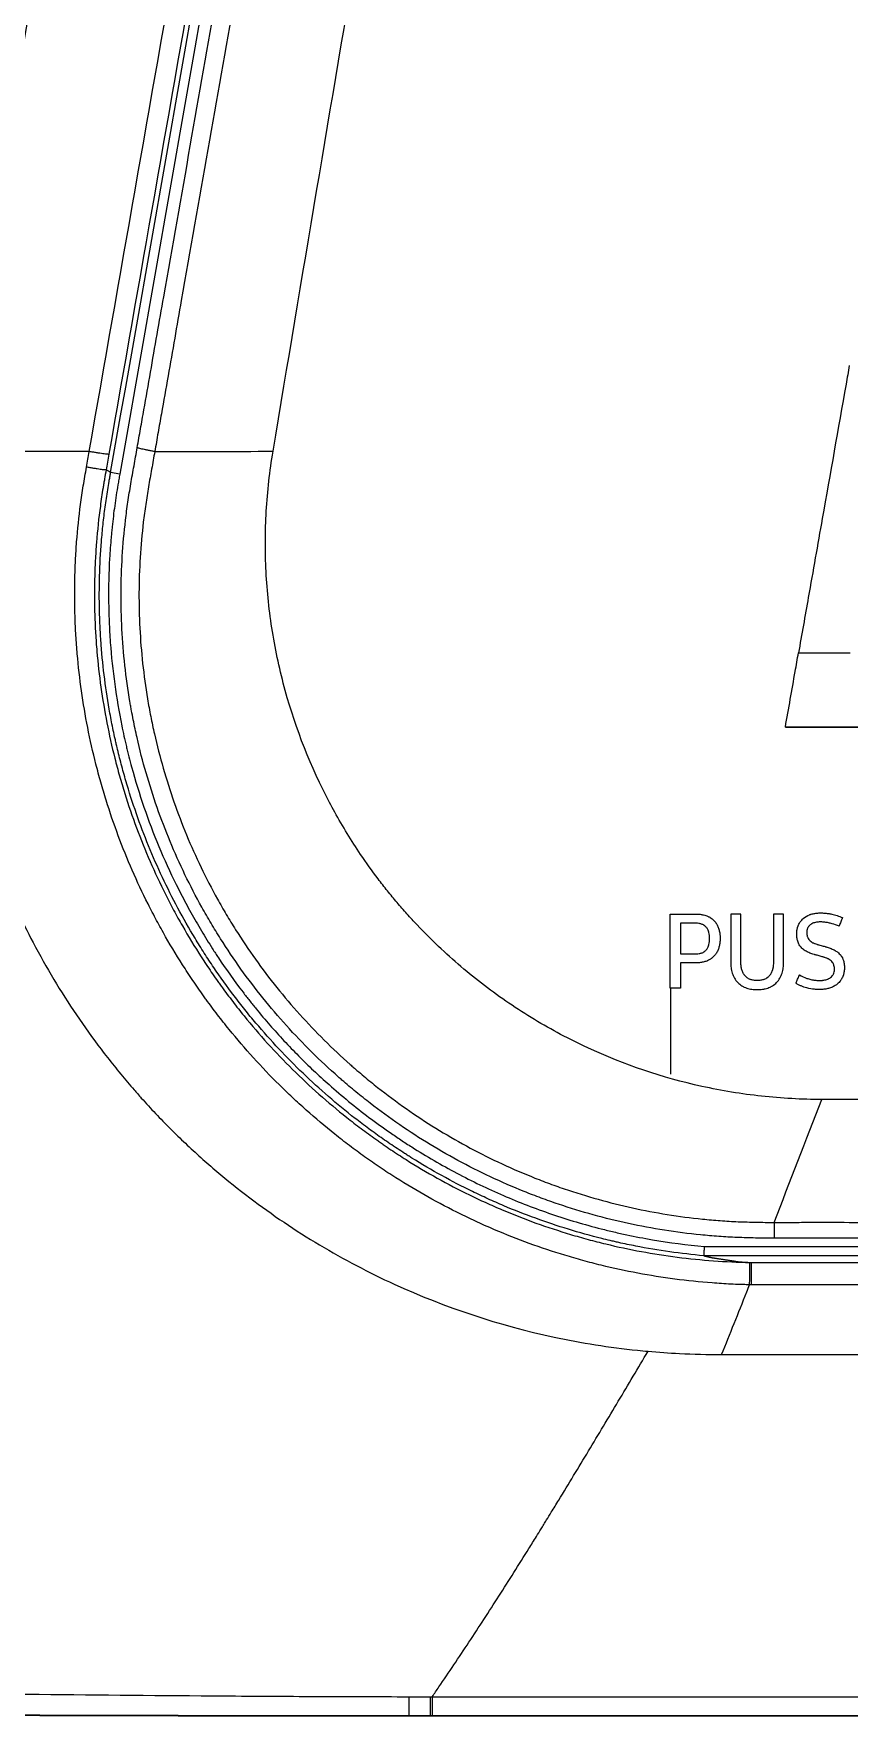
# Model space of a CAD drawing. Header units: millimetres. Extents: x 70151 to 230897, y 35202 to 113211.
# Drawn here: x 177998.7 to 178042.4, y 68759.4 to 68849.8 of the extents above; entities that cross this region are included whole.
import ezdxf

# ---------------------------------------------------------------- set-up
doc = ezdxf.new("R2010")
doc.units = ezdxf.units.MM
doc.header["$LTSCALE"] = 50
doc.layers.add('2-con', color=2, linetype='Continuous')
doc.layers.add('mark-B', color=2, linetype='Continuous', lineweight=20)

# ---------------------------------------------------------------- blocks, each defined once
blk = doc.blocks.new('무풍1WAY 대형')
at = {"layer": 'mark-B'}
for p, q in [((634.977, -0.025), (634.977, -0.005)), ((636.111, -0.025), (636.111, -0.005)), ((0, -24.737), (620.281, -24.737)), ((620.259, -25.235), (0, -25.235)), ((622.058, -34.483), (622.058, -39.1)), ((620.702, -40.462), (621.537, -40.462)), ((621.537, -40.953), (620.674, -40.953)), ((622.081, -43.081), (620.674, -43.081)), ((651.632, -66.704), (652.122, -66.791))]:
    blk.add_line(p, q, dxfattribs=at)
for centre, major_axis, ratio, start_param, end_param in [((634.86, -2.315), (0, 2.29), 0.000189, 5.294007, 6.269249), ((634.977, -2.315), (0, 2.29), 0.000221, 5.293977, 6.269274), ((636.111, -2.315), (0, 2.29), 0.000557, 5.293552, 6.269203), ((617.82, -23.38), (-0.019, -0.996), 0.003769, 4.508694, 6.265733)]:
    blk.add_ellipse(centre, major_axis=major_axis, ratio=ratio, start_param=start_param, end_param=end_param, dxfattribs=at)
for points in [[(551.817, -0.002), (579.537, -0.002), (607.257, -0.004), (634.977, -0.005)], [(634.86, -0.025), (634.899, -0.025), (634.938, -0.025), (634.977, -0.025)], [(619.323, -19.429), (596.821, -19.43), (574.319, -19.429), (551.817, -19.429)], [(551.817, -23.178), (573.792, -23.178), (595.767, -23.178), (617.743, -23.178)], [(617.743, -23.177), (617.768, -23.178), (617.794, -23.178), (617.82, -23.179)], [(617.744, -24.375), (595.768, -24.375), (573.793, -24.375), (551.817, -24.375)], [(617.801, -24.376), (617.782, -24.375), (617.763, -24.375), (617.744, -24.375)], [(616.507, -26.529), (615.655, -28.717), (614.804, -30.923), (613.941, -33.128)], [(621.537, -40.462), (621.537, -40.008), (621.537, -39.554), (621.537, -39.1)], [(621.537, -39.1), (621.718, -39.1), (621.899, -39.1), (622.081, -39.1)], [(622.081, -39.1), (622.081, -40.427), (622.081, -41.754), (622.081, -43.081)], [(615.996, -40.497), (615.996, -40.504), (615.996, -40.511), (615.996, -40.518)], [(615.996, -40.518), (615.996, -41.372), (615.996, -42.227), (615.996, -43.081)], [(616.54, -43.081), (616.54, -42.227), (616.54, -41.372), (616.54, -40.518)], [(618.288, -40.518), (618.288, -41.372), (618.288, -42.227), (618.288, -43.081)], [(618.831, -43.081), (618.831, -42.22), (618.831, -41.359), (618.831, -40.497)], [(621.537, -42.591), (621.537, -42.045), (621.537, -41.499), (621.537, -40.953)], [(615.996, -43.081), (616.177, -43.081), (616.358, -43.081), (616.54, -43.081)], [(618.288, -43.081), (618.469, -43.081), (618.65, -43.081), (618.831, -43.081)], [(620.702, -42.591), (620.98, -42.591), (621.258, -42.591), (621.537, -42.591)], [(615.901, -53.124), (615.725, -54.12), (615.549, -55.115), (615.373, -56.111)], [(615.373, -56.111), (615.314, -56.443), (615.255, -56.775), (615.197, -57.107)], [(615.197, -57.107), (614.272, -57.107), (613.347, -57.107), (612.422, -57.107)], [(614.669, -60.093), (614.845, -59.097), (615.021, -58.102), (615.197, -57.107)], [(617.188, -262.191), (628.676, -197.03), (640.159, -131.868), (651.632, -66.704)], [(652.122, -66.791), (640.649, -131.954), (629.167, -197.117), (617.678, -262.277)], [(652.122, -66.791), (652.203, -66.839), (652.284, -66.888), (652.365, -66.938)], [(652.218, -67.777), (652.267, -67.497), (652.316, -67.217), (652.365, -66.938)], [(653.417, -67.087), (653.368, -67.366), (653.319, -67.646), (653.27, -67.925)], [(649.754, -67.926), (647.638, -67.928), (645.519, -67.932), (643.406, -67.938)], [(612.467, -72.543), (612.525, -72.211), (612.584, -71.879), (612.643, -71.547)]]:
    blk.add_open_spline(points, degree=3, dxfattribs=at)
for points, degree, knots in [([(551.817, -0.021), (565.658, -0.021), (579.498, -0.022), (600.259, -0.023), (610.639, -0.023), (621.019, -0.024), (626.209, -0.024), (627.939, -0.024), (631.4, -0.024), (633.13, -0.024), (634.86, -0.025)], 3, [0, 0, 0, 0, 0.5, 0.5, 0.75, 0.875, 0.875, 0.9375, 0.9375, 1, 1, 1, 1]), ([(634.977, -0.005), (635.072, -0.005), (635.168, -0.005), (635.359, -0.005), (635.454, -0.005), (635.645, -0.005), (635.741, -0.005), (635.928, -0.005), (636.019, -0.005), (636.111, -0.005)], 3, [0, 0, 0, 0, 0.252502, 0.252502, 0.505003, 0.505003, 0.757505, 0.757505, 1, 1, 1, 1]), ([(634.977, -0.025), (635.072, -0.025), (635.168, -0.025), (635.359, -0.025), (635.454, -0.025), (635.737, -0.025), (635.924, -0.025), (636.111, -0.025)], 3, [0, 0, 0, 0, 0.252502, 0.252502, 0.505004, 0.505004, 1, 1, 1, 1]), ([(636.111, -0.005), (642.715, -0.006), (649.319, -0.018), (659.225, -0.046), (662.527, -0.057), (666.242, -0.069), (666.654, -0.071), (667.48, -0.074), (668.718, -0.078), (669.956, -0.083), (671.194, -0.087), (671.607, -0.088), (672.433, -0.091), (673.671, -0.095), (674.909, -0.103), (675.734, -0.111)], 3, [0, 0, 0, 0, 0.5, 0.5, 0.75, 0.75, 0.78125, 0.78125, 0.8125, 0.875, 0.875, 0.90625, 0.90625, 0.9375, 1, 1, 1, 1]), ([(636.111, -0.025), (636.937, -0.025), (637.762, -0.025), (639.413, -0.026), (640.239, -0.027), (642.715, -0.029), (644.366, -0.031), (649.319, -0.039), (652.621, -0.047), (659.225, -0.065), (662.527, -0.076), (666.654, -0.09), (667.479, -0.093), (669.13, -0.099), (669.956, -0.102), (671.194, -0.106), (671.607, -0.107), (672.432, -0.11), (672.845, -0.111), (673.464, -0.114), (673.67, -0.115), (674.083, -0.117), (674.289, -0.118), (674.908, -0.122), (675.321, -0.126), (675.734, -0.13)], 3, [0, 0, 0, 0, 0.0625, 0.0625, 0.125, 0.125, 0.25, 0.25, 0.5, 0.5, 0.75, 0.75, 0.8125, 0.8125, 0.875, 0.875, 0.90625, 0.90625, 0.9375, 0.9375, 0.953125, 0.953125, 0.96875, 0.96875, 1, 1, 1, 1]), ([(634.86, -1.056), (633.13, -1.056), (631.4, -1.056), (627.94, -1.055), (626.21, -1.055), (621.02, -1.055), (610.639, -1.054), (600.259, -1.053), (579.498, -1.051), (565.658, -1.05), (551.817, -1.049)], 3, [0, 0, 0, 0, 0.0625, 0.0625, 0.125, 0.125, 0.25, 0.5, 0.5, 1, 1, 1, 1]), ([(634.86, -1.056), (634.741, -1.229), (634.084, -2.185), (632.889, -3.964), (631.277, -6.45), (630.071, -8.364), (629.318, -9.576), (629.051, -10.008), (628.867, -10.306), (628.683, -10.605), (628.416, -11.04), (627.666, -12.267), (626.466, -14.249), (624.87, -16.917), (623.806, -18.708), (623.274, -19.605)], 3, [0, 0, 0, 0, 0.030772, 0.169233, 0.307695, 0.446156, 0.480771, 0.502405, 0.515386, 0.528367, 0.550001, 0.584617, 0.723078, 0.861539, 1, 1, 1, 1]), ([(634.977, -1.056), (634.938, -1.056), (634.899, -1.056), (634.86, -1.056), (634.86, -1.056), (634.86, -1.056)], 3, [0, 0, 0, 0, 0.999644, 0.999644, 1, 1, 1, 1]), ([(636.112, -1.057), (636.112, -1.057), (636.111, -1.057), (636.015, -1.057), (635.92, -1.057), (635.729, -1.057), (635.633, -1.057), (635.351, -1.057), (635.164, -1.057), (634.977, -1.056)], 3, [0, 0, 0, 0, 0.001105, 0.001105, 0.25375, 0.25375, 0.506379, 0.506379, 1, 1, 1, 1]), ([(675.788, -1.489), (675.581, -1.48), (675.375, -1.472), (674.962, -1.456), (674.755, -1.447), (674.445, -1.435), (674.291, -1.429), (674.136, -1.422), (674.032, -1.418), (673.981, -1.416), (673.826, -1.411), (673.723, -1.409), (673.568, -1.406), (673.49, -1.404), (673.413, -1.403), (673.361, -1.403), (673.335, -1.403), (673.206, -1.401), (673.103, -1.4), (672.896, -1.397), (672.586, -1.393), (672.276, -1.388), (671.656, -1.38), (671.243, -1.375), (670.003, -1.359), (669.176, -1.348), (667.523, -1.327), (666.697, -1.316), (664.217, -1.284), (662.564, -1.263), (659.257, -1.223), (657.604, -1.204), (652.645, -1.151), (649.338, -1.121), (644.378, -1.087), (642.725, -1.078), (640.245, -1.067), (639.419, -1.064), (637.765, -1.06), (636.939, -1.058), (636.112, -1.057)], 3, [0, 0, 0, 0, 0.015625, 0.015625, 0.03125, 0.03125, 0.039063, 0.042969, 0.042969, 0.046875, 0.046875, 0.054688, 0.054688, 0.058594, 0.060547, 0.060547, 0.0625, 0.0625, 0.070313, 0.070313, 0.078125, 0.09375, 0.09375, 0.125, 0.125, 0.1875, 0.1875, 0.25, 0.25, 0.375, 0.375, 0.5, 0.5, 0.75, 0.75, 0.875, 0.875, 0.9375, 0.9375, 1, 1, 1, 1]), ([(619.323, -19.429), (618.87, -20.539), (618.37, -21.79), (617.871, -23.051), (617.82, -23.179)], 3, [0, 0, 0, 0, 0.898533, 1, 1, 1, 1]), ([(623.274, -19.605), (622.713, -19.555), (621.397, -19.464), (620.079, -19.429), (619.323, -19.429)], 3, [0, 0, 0, 0, 0.427232, 1, 1, 1, 1]), ([(650.859, -33.641), (650.733, -33.495), (650.356, -33.068), (649.458, -32.093), (648.123, -30.759), (646.435, -29.249), (644.668, -27.833), (642.826, -26.515), (640.278, -24.895), (635.596, -22.432), (630.551, -20.761), (626.096, -19.933), (624.408, -19.713), (623.465, -19.622), (623.274, -19.605)], 3, [0, 0, 0, 0, 0.018221, 0.053912, 0.125293, 0.196674, 0.268054, 0.339435, 0.410816, 0.553578, 0.839101, 0.910482, 0.981863, 1, 1, 1, 1]), ([(617.744, -24.375), (617.744, -24.374), (617.744, -24.364), (617.744, -24.329), (617.744, -24.304), (617.743, -24.24), (617.743, -24.2), (617.743, -24.109), (617.743, -24.057), (617.743, -23.943), (617.743, -23.881), (617.743, -23.75), (617.743, -23.681), (617.743, -23.54), (617.743, -23.467), (617.743, -23.322), (617.743, -23.249), (617.743, -23.178)], 3, [0, 0, 0, 0, 0.125, 0.125, 0.25, 0.25, 0.375, 0.375, 0.5, 0.5, 0.625, 0.625, 0.75, 0.75, 0.875, 0.875, 1, 1, 1, 1]), ([(617.82, -23.179), (617.825, -23.179), (617.831, -23.179), (617.841, -23.179), (617.857, -23.179), (617.894, -23.18), (617.968, -23.182), (618.115, -23.185), (618.411, -23.194), (619, -23.217), (619.503, -23.248), (620.508, -23.323), (621.175, -23.393), (622.503, -23.568), (623.164, -23.675), (624.481, -23.923), (625.137, -24.065), (626.117, -24.306), (626.443, -24.39), (626.931, -24.524), (627.094, -24.57), (627.417, -24.664), (627.579, -24.712), (628.383, -24.957), (629.019, -25.169), (630.275, -25.627), (630.895, -25.873), (631.814, -26.265), (632.118, -26.4), (632.723, -26.677), (633.023, -26.82), (634.516, -27.555), (635.68, -28.207), (637.095, -29.105), (637.517, -29.38), (637.934, -29.666), (638.142, -29.81), (638.211, -29.858), (638.349, -29.955), (638.693, -30.199), (639.303, -30.647), (639.832, -31.058), (640.616, -31.684), (641.126, -32.115), (641.873, -32.78), (642.118, -33.004), (642.603, -33.46), (642.842, -33.692), (643.551, -34.395), (644.011, -34.876), (644.905, -35.865), (645.34, -36.372), (645.973, -37.152), (646.181, -37.415), (646.59, -37.948), (646.791, -38.218), (647.038, -38.559), (647.088, -38.627), (647.186, -38.765), (647.332, -38.971), (647.476, -39.178), (647.761, -39.594), (647.947, -39.874), (648.492, -40.718), (648.838, -41.289), (649.335, -42.158), (649.496, -42.449), (649.811, -43.036), (649.964, -43.331), (650.71, -44.818), (651.244, -46.039), (651.945, -47.919), (652.162, -48.553), (652.413, -49.357), (652.463, -49.518), (652.559, -49.841), (652.606, -50.003), (652.743, -50.489), (652.83, -50.814), (653.078, -51.79), (653.224, -52.442), (653.481, -53.752), (653.592, -54.409), (653.779, -55.727), (653.855, -56.389), (653.942, -57.384), (653.966, -57.716), (654.006, -58.381), (654.022, -58.715), (654.055, -59.716), (654.059, -60.386), (654.037, -61.394), (654.026, -61.731), (653.993, -62.405), (653.972, -62.742), (653.895, -63.75), (653.825, -64.421), (653.692, -65.423), (653.618, -65.923), (653.534, -66.422), (653.476, -66.755), (653.447, -66.921), (653.417, -67.087)], 3, [0, 0, 0, 0, 0.000244, 0.000244, 0.000488, 0.000977, 0.001953, 0.003906, 0.007813, 0.015625, 0.03125, 0.03125, 0.0625, 0.0625, 0.09375, 0.09375, 0.125, 0.125, 0.140625, 0.140625, 0.148438, 0.148438, 0.15625, 0.15625, 0.1875, 0.1875, 0.21875, 0.21875, 0.234375, 0.234375, 0.25, 0.25, 0.3125, 0.3125, 0.328125, 0.335938, 0.335938, 0.339844, 0.339844, 0.34375, 0.359375, 0.375, 0.375, 0.40625, 0.40625, 0.421875, 0.421875, 0.4375, 0.4375, 0.46875, 0.46875, 0.5, 0.5, 0.515625, 0.515625, 0.53125, 0.53125, 0.535156, 0.535156, 0.539063, 0.546875, 0.546875, 0.5625, 0.5625, 0.59375, 0.59375, 0.609375, 0.609375, 0.625, 0.625, 0.6875, 0.6875, 0.71875, 0.71875, 0.726563, 0.726563, 0.734375, 0.734375, 0.75, 0.75, 0.78125, 0.78125, 0.8125, 0.8125, 0.84375, 0.84375, 0.859375, 0.859375, 0.875, 0.875, 0.90625, 0.90625, 0.921875, 0.921875, 0.9375, 0.9375, 0.96875, 0.96875, 0.984375, 0.992188, 0.992188, 1, 1, 1, 1]), ([(620.281, -24.737), (620.028, -24.676), (619.746, -24.615), (619.323, -24.555), (618.902, -24.494), (618.38, -24.405), (617.744, -24.375)], 2, [0, 0, 0, 0.249336, 0.499903, 0.499903, 0.786016, 1, 1, 1]), ([(652.365, -66.938), (652.393, -66.776), (652.422, -66.615), (652.457, -66.413), (652.464, -66.373), (652.478, -66.292), (652.499, -66.171), (652.572, -65.726), (652.632, -65.322), (652.762, -64.349), (652.831, -63.698), (652.908, -62.719), (652.929, -62.392), (652.962, -61.737), (652.974, -61.41), (652.997, -60.432), (652.994, -59.781), (652.964, -58.809), (652.95, -58.485), (652.912, -57.839), (652.889, -57.516), (652.806, -56.55), (652.733, -55.908), (652.554, -54.628), (652.447, -53.99), (652.199, -52.718), (652.058, -52.084), (651.818, -51.137), (651.734, -50.821), (651.601, -50.349), (651.556, -50.192), (651.463, -49.878), (651.225, -49.095), (650.961, -48.324), (650.282, -46.499), (649.764, -45.313), (649.04, -43.869), (648.892, -43.583), (648.586, -43.013), (648.43, -42.73), (647.948, -41.887), (647.611, -41.332), (647.083, -40.512), (646.902, -40.241), (646.626, -39.837), (646.532, -39.703), (646.391, -39.502), (646.344, -39.436), (646.249, -39.302), (646.201, -39.236), (645.96, -38.905), (645.765, -38.643), (645.367, -38.125), (645.165, -37.87), (644.14, -36.608), (643.271, -35.65), (641.893, -34.286), (641.422, -33.844), (640.454, -32.985), (639.958, -32.568), (639.196, -31.962), (638.939, -31.763), (638.418, -31.371), (638.088, -31.13), (637.754, -30.894), (637.62, -30.8), (637.553, -30.753), (637.35, -30.614), (636.945, -30.338), (636.535, -30.071), (635.158, -29.203), (634.026, -28.573), (632.575, -27.865), (632.283, -27.727), (631.695, -27.459), (631.399, -27.329), (630.505, -26.952), (629.903, -26.715), (628.682, -26.275), (628.064, -26.071), (627.282, -25.836), (627.125, -25.79), (626.81, -25.701), (626.652, -25.657), (626.178, -25.528), (625.861, -25.447), (624.909, -25.217), (624.271, -25.082), (622.991, -24.846), (622.349, -24.745), (621.058, -24.579), (620.411, -24.514), (619.11, -24.418), (618.457, -24.388), (617.801, -24.376)], 3, [0, 0, 0, 0, 0.007813, 0.007813, 0.009766, 0.009766, 0.011719, 0.015625, 0.03125, 0.03125, 0.0625, 0.0625, 0.078125, 0.078125, 0.09375, 0.09375, 0.125, 0.125, 0.140625, 0.140625, 0.15625, 0.15625, 0.1875, 0.1875, 0.21875, 0.21875, 0.25, 0.25, 0.265625, 0.265625, 0.273438, 0.273438, 0.28125, 0.3125, 0.3125, 0.375, 0.375, 0.390625, 0.390625, 0.40625, 0.40625, 0.4375, 0.4375, 0.453125, 0.453125, 0.460938, 0.460938, 0.464844, 0.464844, 0.46875, 0.46875, 0.484375, 0.484375, 0.5, 0.5, 0.5625, 0.5625, 0.59375, 0.59375, 0.625, 0.625, 0.640625, 0.640625, 0.65625, 0.660156, 0.660156, 0.664063, 0.664063, 0.671875, 0.6875, 0.6875, 0.75, 0.75, 0.765625, 0.765625, 0.78125, 0.78125, 0.8125, 0.8125, 0.84375, 0.84375, 0.851563, 0.851563, 0.859375, 0.859375, 0.875, 0.875, 0.90625, 0.90625, 0.9375, 0.9375, 0.96875, 0.96875, 1, 1, 1, 1]), ([(620.259, -25.235), (620.259, -25.231), (620.259, -25.227), (620.259, -25.219), (620.26, -25.215), (620.26, -25.203), (620.261, -25.179), (620.263, -25.139), (620.264, -25.108), (620.266, -25.077), (620.266, -25.062), (620.269, -25.017), (620.27, -24.989), (620.272, -24.949), (620.272, -24.936), (620.273, -24.911), (620.274, -24.898), (620.275, -24.864), (620.276, -24.843), (620.277, -24.816), (620.278, -24.807), (620.279, -24.792), (620.279, -24.785), (620.28, -24.765), (620.28, -24.756), (620.281, -24.745), (620.281, -24.742), (620.281, -24.739), (620.281, -24.737), (620.281, -24.737)], 3, [0, 0, 0, 0, 0.015625, 0.015625, 0.03125, 0.03125, 0.0625, 0.125, 0.1875, 0.1875, 0.25, 0.25, 0.375, 0.375, 0.4375, 0.4375, 0.5, 0.5, 0.625, 0.625, 0.6875, 0.6875, 0.75, 0.75, 0.875, 0.875, 0.9375, 0.9375, 1, 1, 1, 1]), ([(640.4, -33.926), (639.709, -33.313), (638.993, -32.728), (637.883, -31.89), (637.318, -31.482), (636.74, -31.089), (636.351, -30.83), (636.155, -30.703), (635.167, -30.074), (634.362, -29.607), (633.132, -28.956), (632.719, -28.748), (631.885, -28.348), (631.465, -28.157), (630.617, -27.791), (630.19, -27.616), (629.328, -27.283), (628.893, -27.125), (627.579, -26.676), (626.689, -26.411), (625.558, -26.123), (625.331, -26.068), (624.875, -25.961), (624.646, -25.91), (623.96, -25.764), (623.501, -25.676), (622.119, -25.44), (621.192, -25.319), (620.259, -25.235)], 3, [0, 0, 0, 0, 0.125, 0.125, 0.1875, 0.21875, 0.21875, 0.25, 0.25, 0.375, 0.375, 0.4375, 0.4375, 0.5, 0.5, 0.5625, 0.5625, 0.625, 0.625, 0.75, 0.75, 0.78125, 0.78125, 0.8125, 0.8125, 0.875, 0.875, 1, 1, 1, 1]), ([(620.281, -24.737), (620.891, -24.791), (622.11, -24.932), (623.327, -25.137), (624.24, -25.315), (624.62, -25.394), (625, -25.48), (625.152, -25.515), (625.228, -25.532), (625.455, -25.586), (625.607, -25.623), (626.361, -25.812), (626.959, -25.978), (628.141, -26.34), (628.726, -26.536), (629.884, -26.958), (630.456, -27.184), (631.306, -27.544), (631.587, -27.668), (632.147, -27.923), (632.426, -28.054), (633.257, -28.458), (634.352, -29.027), (635.49, -29.695), (636.084, -30.068), (636.215, -30.151), (636.281, -30.193), (636.478, -30.319), (636.87, -30.574), (637.512, -31.011), (638.015, -31.372), (638.512, -31.739), (638.758, -31.926), (639.488, -32.495), (639.964, -32.886), (640.894, -33.692), (641.348, -34.106), (642.236, -34.959), (643.102, -35.836), (643.925, -36.76), (644.526, -37.472), (644.723, -37.712), (645.015, -38.077), (645.112, -38.2), (645.304, -38.446), (645.779, -39.064), (646.233, -39.697), (646.758, -40.47), (646.929, -40.731), (647.182, -41.124), (647.265, -41.256), (647.43, -41.521), (647.511, -41.654), (648.236, -42.852), (648.819, -43.943), (649.868, -46.172), (650.566, -47.88), (651.13, -49.644), (651.39, -50.535), (651.473, -50.834), (651.631, -51.434), (651.725, -51.811), (651.813, -52.191), (651.848, -52.343), (651.865, -52.419), (651.916, -52.647), (651.949, -52.799), (652.044, -53.256), (652.103, -53.561), (652.268, -54.477), (652.457, -55.699), (652.582, -56.925), (652.652, -57.845), (652.672, -58.152), (652.702, -58.767), (652.713, -59.075), (652.75, -60.613), (652.707, -62.156), (652.562, -63.705), (652.512, -64.17), (652.494, -64.325), (652.457, -64.635), (652.398, -65.099), (652.307, -65.716), (652.23, -66.177), (652.19, -66.407), (652.176, -66.484), (652.149, -66.637), (652.135, -66.714), (652.122, -66.791)], 3, [0, 0, 0, 0, 0.03125, 0.0625, 0.0625, 0.078125, 0.082031, 0.082031, 0.085938, 0.085938, 0.09375, 0.09375, 0.125, 0.125, 0.15625, 0.15625, 0.1875, 0.1875, 0.203125, 0.203125, 0.21875, 0.21875, 0.25, 0.28125, 0.285156, 0.285156, 0.289063, 0.289063, 0.296875, 0.3125, 0.328125, 0.328125, 0.34375, 0.34375, 0.375, 0.375, 0.40625, 0.40625, 0.4375, 0.46875, 0.46875, 0.484375, 0.484375, 0.492188, 0.492188, 0.5, 0.53125, 0.53125, 0.546875, 0.546875, 0.554688, 0.554688, 0.5625, 0.5625, 0.625, 0.625, 0.6875, 0.71875, 0.71875, 0.734375, 0.734375, 0.75, 0.753906, 0.753906, 0.757813, 0.757813, 0.765625, 0.765625, 0.78125, 0.78125, 0.8125, 0.84375, 0.84375, 0.859375, 0.859375, 0.875, 0.875, 0.9375, 0.953125, 0.953125, 0.960938, 0.960938, 0.96875, 0.984375, 0.992188, 0.992188, 0.996094, 0.996094, 1, 1, 1, 1]), ([(547.708, -25.681), (553.441, -25.682), (559.175, -25.682), (570.641, -25.683), (576.375, -25.683), (587.842, -25.684), (593.575, -25.684), (600.742, -25.683), (602.175, -25.683), (605.042, -25.682), (606.475, -25.682), (608.625, -25.681), (609.342, -25.681), (610.775, -25.681), (611.492, -25.681), (612.925, -25.682), (613.642, -25.683), (614.717, -25.682), (615.075, -25.682), (615.612, -25.681), (615.792, -25.68), (616.15, -25.68), (616.329, -25.679), (616.508, -25.68)], 3, [0, 0, 0, 0, 0.25, 0.25, 0.5, 0.5, 0.75, 0.75, 0.8125, 0.8125, 0.875, 0.875, 0.90625, 0.90625, 0.9375, 0.9375, 0.96875, 0.96875, 0.984375, 0.984375, 0.992187, 0.992187, 1, 1, 1, 1]), ([(616.507, -26.529), (616.507, -26.466), (616.507, -26.404), (616.508, -26.283), (616.508, -26.225), (616.508, -26.115), (616.508, -26.063), (616.508, -25.967), (616.508, -25.923), (616.508, -25.845), (616.508, -25.811), (616.508, -25.753), (616.508, -25.73), (616.508, -25.695), (616.508, -25.683), (616.508, -25.672), (616.508, -25.673), (616.508, -25.68)], 3, [0, 0, 0, 0, 0.125, 0.125, 0.25, 0.25, 0.375, 0.375, 0.5, 0.5, 0.625, 0.625, 0.75, 0.75, 0.875, 0.875, 1, 1, 1, 1]), ([(616.508, -25.68), (616.673, -25.68), (616.838, -25.68), (617.168, -25.683), (617.333, -25.685), (617.828, -25.695), (618.158, -25.704), (618.652, -25.725), (618.817, -25.733), (619.146, -25.752), (619.31, -25.762), (619.802, -25.796), (620.128, -25.824), (621.106, -25.921), (621.753, -26.006), (623.04, -26.209), (623.68, -26.328), (624.951, -26.602), (625.583, -26.758), (626.839, -27.104), (627.463, -27.296), (628.393, -27.61), (628.702, -27.719), (629.164, -27.89), (629.318, -27.948), (629.625, -28.067), (629.778, -28.127), (630.543, -28.435), (631.145, -28.698), (632.921, -29.533), (634.067, -30.153), (635.727, -31.178), (636.814, -31.892), (637.863, -32.669), (638.635, -33.276), (638.89, -33.482), (639.269, -33.798), (639.457, -33.957), (639.644, -34.118), (639.768, -34.227), (639.831, -34.281), (640.386, -34.771), (640.866, -35.22), (641.796, -36.139), (642.246, -36.611), (643.118, -37.578), (643.54, -38.073), (644.354, -39.086), (644.747, -39.605), (645.505, -40.665), (645.869, -41.206), (646.394, -42.036), (646.652, -42.455), (646.9, -42.881), (647.064, -43.167), (647.146, -43.311), (647.545, -44.03), (647.847, -44.612), (648.415, -45.789), (648.948, -46.979), (649.643, -48.8), (650.038, -50.039), (650.398, -51.29), (650.561, -51.922), (650.778, -52.879), (650.846, -53.199), (650.942, -53.683), (650.988, -53.925), (651.031, -54.168), (651.06, -54.33), (651.074, -54.412), (651.196, -55.142), (651.286, -55.792), (651.428, -57.091), (651.481, -57.741), (651.548, -59.04), (651.564, -59.69), (651.558, -60.989), (651.537, -61.639), (651.458, -62.938), (651.4, -63.587), (651.285, -64.562), (651.242, -64.886), (651.147, -65.536), (651.094, -65.861), (651.011, -66.348), (650.983, -66.51), (650.926, -66.834), (650.868, -67.159), (650.81, -67.483), (650.752, -67.807), (650.723, -67.969), (650.695, -68.131)], 3, [0, 0, 0, 0, 0.007812, 0.007812, 0.015625, 0.015625, 0.03125, 0.03125, 0.039062, 0.039062, 0.046875, 0.046875, 0.0625, 0.0625, 0.09375, 0.09375, 0.125, 0.125, 0.15625, 0.15625, 0.1875, 0.1875, 0.203125, 0.203125, 0.210937, 0.210937, 0.21875, 0.21875, 0.25, 0.25, 0.3125, 0.3125, 0.34375, 0.375, 0.375, 0.390625, 0.390625, 0.398437, 0.402344, 0.402344, 0.40625, 0.40625, 0.4375, 0.4375, 0.46875, 0.46875, 0.5, 0.5, 0.53125, 0.53125, 0.5625, 0.5625, 0.578125, 0.585937, 0.585937, 0.59375, 0.59375, 0.625, 0.625, 0.65625, 0.6875, 0.71875, 0.71875, 0.75, 0.75, 0.765625, 0.765625, 0.773438, 0.777344, 0.777344, 0.78125, 0.78125, 0.8125, 0.8125, 0.84375, 0.84375, 0.875, 0.875, 0.90625, 0.90625, 0.9375, 0.9375, 0.953125, 0.953125, 0.96875, 0.96875, 0.976563, 0.976563, 0.984375, 0.992188, 0.992188, 1, 1, 1, 1]), ([(616.507, -26.529), (616.328, -26.528), (616.149, -26.529), (615.791, -26.529), (615.611, -26.53), (615.074, -26.531), (614.716, -26.531), (613.641, -26.532), (612.924, -26.531), (611.491, -26.53), (610.774, -26.53), (609.341, -26.53), (608.624, -26.531), (606.474, -26.531), (605.041, -26.531), (602.174, -26.532), (595.007, -26.533), (587.841, -26.533), (576.374, -26.533), (570.641, -26.532), (559.174, -26.531), (553.441, -26.531), (547.708, -26.53)], 3, [0, 0, 0, 0, 0.007812, 0.007812, 0.015625, 0.015625, 0.03125, 0.03125, 0.0625, 0.0625, 0.09375, 0.09375, 0.125, 0.125, 0.1875, 0.1875, 0.25, 0.5, 0.5, 0.75, 0.75, 1, 1, 1, 1]), ([(649.754, -67.926), (649.782, -67.768), (649.81, -67.611), (649.866, -67.295), (649.923, -66.979), (649.979, -66.663), (650.035, -66.347), (650.063, -66.189), (650.143, -65.715), (650.195, -65.399), (650.288, -64.766), (650.33, -64.45), (650.443, -63.501), (650.499, -62.869), (650.577, -61.604), (650.597, -60.971), (650.603, -59.706), (650.589, -59.074), (650.523, -57.808), (650.473, -57.176), (650.335, -55.911), (650.248, -55.278), (650.116, -54.487), (650.089, -54.329), (650.031, -54.014), (649.942, -53.542), (649.843, -53.074), (649.632, -52.141), (649.474, -51.526), (649.124, -50.307), (648.741, -49.101), (648.065, -47.327), (647.547, -46.168), (646.995, -45.022), (646.702, -44.455), (646.313, -43.754), (646.234, -43.614), (646.075, -43.335), (645.833, -42.92), (645.583, -42.512), (645.072, -41.703), (644.718, -41.175), (643.981, -40.143), (643.598, -39.637), (642.806, -38.65), (642.396, -38.167), (641.549, -37.224), (641.111, -36.764), (640.207, -35.868), (639.74, -35.43), (639.2, -34.952), (639.14, -34.899), (639.019, -34.793), (638.837, -34.636), (638.409, -34.274), (638.038, -33.972), (637.287, -33.38), (636.267, -32.621), (635.209, -31.923), (633.594, -30.923), (632.48, -30.316), (630.752, -29.499), (630.167, -29.242), (629.423, -28.941), (629.274, -28.881), (628.975, -28.765), (628.526, -28.594), (628.075, -28.433), (627.17, -28.125), (626.563, -27.937), (625.341, -27.596), (624.727, -27.443), (623.489, -27.173), (622.867, -27.055), (621.614, -26.853), (620.984, -26.77), (620.033, -26.672), (619.715, -26.644), (619.236, -26.61), (619.076, -26.6), (618.756, -26.581), (618.595, -26.573), (618.114, -26.553), (617.793, -26.543), (617.311, -26.534), (617.15, -26.532), (616.909, -26.53), (616.788, -26.529), (616.668, -26.529), (616.588, -26.529), (616.547, -26.529), (616.507, -26.529)], 3, [0, 0, 0, 0, 0.007813, 0.007813, 0.015625, 0.023438, 0.023438, 0.03125, 0.03125, 0.046875, 0.046875, 0.0625, 0.0625, 0.09375, 0.09375, 0.125, 0.125, 0.15625, 0.15625, 0.1875, 0.1875, 0.21875, 0.21875, 0.226563, 0.226563, 0.234375, 0.25, 0.25, 0.28125, 0.28125, 0.3125, 0.34375, 0.375, 0.375, 0.40625, 0.40625, 0.414063, 0.414063, 0.421875, 0.4375, 0.4375, 0.46875, 0.46875, 0.5, 0.5, 0.53125, 0.53125, 0.5625, 0.5625, 0.59375, 0.59375, 0.597656, 0.597656, 0.601563, 0.609375, 0.625, 0.625, 0.65625, 0.6875, 0.6875, 0.75, 0.75, 0.78125, 0.78125, 0.789063, 0.789063, 0.796875, 0.8125, 0.8125, 0.84375, 0.84375, 0.875, 0.875, 0.90625, 0.90625, 0.9375, 0.9375, 0.953125, 0.953125, 0.960938, 0.960938, 0.96875, 0.96875, 0.984375, 0.984375, 0.992188, 0.992188, 0.996094, 0.998047, 0.998047, 1, 1, 1, 1]), ([(547.708, -33.128), (548.769, -33.128), (570.847, -33.128), (592.925, -33.128), (613.941, -33.128)], 3, [0, 0, 0, 0, 0.04809, 1, 1, 1, 1]), ([(613.941, -33.128), (614.482, -33.128), (615.563, -33.158), (617.18, -33.29), (618.788, -33.509), (621.975, -34.122), (625.582, -35.34), (628.927, -37.12), (630.748, -38.287), (632.064, -39.236), (633.327, -40.254), (634.532, -41.34), (635.486, -42.297), (636.218, -43.093), (636.75, -43.705), (637.265, -44.331), (637.929, -45.184), (638.916, -46.565), (639.662, -47.783), (640.091, -48.558)], 3, [0, 0, 0, 0, 0.050917, 0.101833, 0.15275, 0.203666, 0.407333, 0.509166, 0.560082, 0.610999, 0.661916, 0.712832, 0.763749, 0.789207, 0.814665, 0.840124, 0.865582, 0.916498, 1, 1, 1, 1]), ([(651.632, -66.704), (651.648, -66.611), (651.665, -66.517), (651.698, -66.33), (651.714, -66.236), (651.762, -65.955), (651.854, -65.392), (651.958, -64.639), (652.022, -64.072), (652.052, -63.788), (652.061, -63.693), (652.08, -63.504), (652.123, -63.031), (652.212, -61.803), (652.247, -60.297), (652.219, -59.17), (652.188, -58.42), (652.167, -58.046), (652.085, -56.923), (652.006, -56.177), (651.801, -54.687), (651.674, -53.943), (651.448, -52.831), (651.366, -52.461), (651.257, -51.998), (651.234, -51.906), (651.189, -51.721), (651.166, -51.629), (651.096, -51.353), (651.047, -51.17), (650.798, -50.256), (650.577, -49.535), (649.845, -47.4), (649.268, -46.015), (648.437, -44.331), (648.265, -43.997), (647.91, -43.333), (647.544, -42.674), (647.156, -42.024), (646.856, -41.541), (646.755, -41.38), (646.6, -41.14), (646.549, -41.061), (646.445, -40.901), (646.392, -40.822), (645.918, -40.11), (645.476, -39.491), (644.957, -38.812), (644.899, -38.736), (644.782, -38.586), (644.723, -38.511), (644.546, -38.287), (644.428, -38.139), (644.068, -37.699), (643.823, -37.41), (643.079, -36.556), (642.566, -36.005), (641.772, -35.205), (641.503, -34.943), (640.958, -34.428), (640.681, -34.175), (640.4, -33.926)], 3, [0, 0, 0, 0, 0.007812, 0.007812, 0.015625, 0.015625, 0.03125, 0.0625, 0.078125, 0.078125, 0.085937, 0.085937, 0.09375, 0.125, 0.1875, 0.21875, 0.21875, 0.25, 0.25, 0.3125, 0.3125, 0.375, 0.375, 0.40625, 0.40625, 0.414063, 0.414063, 0.421875, 0.421875, 0.4375, 0.4375, 0.5, 0.5, 0.625, 0.625, 0.65625, 0.65625, 0.6875, 0.71875, 0.71875, 0.734375, 0.734375, 0.742187, 0.742187, 0.75, 0.75, 0.8125, 0.8125, 0.820312, 0.820312, 0.828125, 0.828125, 0.84375, 0.84375, 0.875, 0.875, 0.9375, 0.9375, 0.96875, 0.96875, 1, 1, 1, 1]), ([(657.18, -43.366), (656.895, -42.754), (655.925, -40.796), (654.414, -38.269), (652.875, -36.121), (651.945, -34.931), (651.347, -34.207), (650.981, -33.78), (650.859, -33.641)], 3, [0, 0, 0, 0, 0.173907, 0.563139, 0.757756, 0.855064, 0.952372, 1, 1, 1, 1]), ([(612.964, -40.914), (612.916, -40.859), (612.875, -40.8), (612.834, -40.72), (612.827, -40.703), (612.812, -40.67), (612.805, -40.653), (612.786, -40.602), (612.776, -40.568), (612.758, -40.498), (612.751, -40.462), (612.743, -40.409), (612.741, -40.391), (612.737, -40.355), (612.735, -40.337), (612.731, -40.282), (612.73, -40.246), (612.73, -40.174), (612.732, -40.138), (612.739, -40.031), (612.75, -39.96), (612.771, -39.872), (612.775, -39.854), (612.786, -39.819), (612.802, -39.767), (612.836, -39.684), (612.878, -39.604), (612.907, -39.558), (612.928, -39.528), (612.939, -39.513), (612.994, -39.441), (613.044, -39.389), (613.112, -39.33), (613.127, -39.319), (613.155, -39.297), (613.17, -39.286), (613.215, -39.254), (613.245, -39.235), (613.339, -39.182), (613.405, -39.152), (613.543, -39.103), (613.612, -39.084), (613.753, -39.056), (613.825, -39.046), (613.932, -39.038), (613.969, -39.036), (614.041, -39.033), (614.077, -39.033), (614.186, -39.034), (614.257, -39.038), (614.472, -39.059), (614.613, -39.085), (614.753, -39.123)], 3, [0, 0, 0, 0, 0.0625, 0.0625, 0.078125, 0.078125, 0.09375, 0.09375, 0.125, 0.125, 0.15625, 0.15625, 0.171875, 0.171875, 0.1875, 0.1875, 0.21875, 0.21875, 0.25, 0.25, 0.3125, 0.3125, 0.328125, 0.328125, 0.34375, 0.375, 0.40625, 0.421875, 0.421875, 0.4375, 0.4375, 0.5, 0.5, 0.515625, 0.515625, 0.53125, 0.53125, 0.5625, 0.5625, 0.625, 0.625, 0.6875, 0.6875, 0.75, 0.75, 0.78125, 0.78125, 0.8125, 0.8125, 0.875, 0.875, 1, 1, 1, 1]), ([(613.475, -39.68), (613.443, -39.704), (613.414, -39.732), (613.375, -39.778), (613.363, -39.794), (613.341, -39.827), (613.331, -39.845), (613.304, -39.899), (613.291, -39.936), (613.271, -40.015), (613.266, -40.054), (613.263, -40.114), (613.263, -40.134), (613.264, -40.164), (613.264, -40.174), (613.265, -40.194), (613.266, -40.204), (613.272, -40.254), (613.279, -40.293), (613.297, -40.35), (613.307, -40.378), (613.319, -40.405), (613.328, -40.423), (613.333, -40.432), (613.358, -40.476), (613.381, -40.509), (613.409, -40.539)], 3, [0, 0, 0, 0, 0.125, 0.125, 0.1875, 0.1875, 0.25, 0.25, 0.375, 0.375, 0.5, 0.5, 0.5625, 0.5625, 0.59375, 0.59375, 0.625, 0.625, 0.75, 0.75, 0.8125, 0.84375, 0.84375, 0.875, 0.875, 1, 1, 1, 1]), ([(615.149, -39.815), (615.021, -39.743), (614.888, -39.682), (614.683, -39.61), (614.613, -39.59), (614.507, -39.564), (614.453, -39.553), (614.399, -39.544), (614.362, -39.538), (614.344, -39.535), (614.253, -39.524), (614.179, -39.519), (614.069, -39.517), (614.032, -39.518), (613.977, -39.521), (613.958, -39.522), (613.921, -39.525), (613.903, -39.527), (613.849, -39.534), (613.812, -39.54), (613.741, -39.555), (613.706, -39.565), (613.654, -39.583), (613.637, -39.589), (613.602, -39.604), (613.585, -39.612), (613.536, -39.637), (613.504, -39.657), (613.475, -39.68)], 3, [0, 0, 0, 0, 0.25, 0.25, 0.375, 0.375, 0.4375, 0.46875, 0.46875, 0.5, 0.5, 0.625, 0.625, 0.6875, 0.6875, 0.71875, 0.71875, 0.75, 0.75, 0.8125, 0.8125, 0.875, 0.875, 0.90625, 0.90625, 0.9375, 0.9375, 1, 1, 1, 1]), ([(614.753, -39.123), (614.805, -39.136), (614.856, -39.151), (614.956, -39.185), (615.006, -39.203), (615.104, -39.244), (615.152, -39.266), (615.245, -39.315), (615.291, -39.341), (615.336, -39.37)], 3, [0, 0, 0, 0, 0.25, 0.25, 0.5, 0.5, 0.75, 0.75, 1, 1, 1, 1]), ([(615.336, -39.37), (615.336, -39.37), (615.336, -39.37), (615.335, -39.371), (615.335, -39.371), (615.335, -39.372), (615.334, -39.374), (615.332, -39.378), (615.329, -39.386), (615.322, -39.403), (615.308, -39.435), (615.281, -39.5), (615.242, -39.592), (615.203, -39.685), (615.176, -39.75), (615.165, -39.778), (615.157, -39.796), (615.153, -39.805), (615.149, -39.815)], 3, [0, 0, 0, 0, 0.000977, 0.000977, 0.001953, 0.003906, 0.007813, 0.015625, 0.03125, 0.0625, 0.125, 0.25, 0.5, 0.75, 0.875, 0.9375, 0.9375, 1, 1, 1, 1]), ([(616.369, -39.414), (616.3, -39.485), (616.242, -39.563), (616.18, -39.669), (616.169, -39.691), (616.147, -39.735), (616.136, -39.757), (616.107, -39.825), (616.091, -39.87), (616.062, -39.963), (616.049, -40.01), (616.034, -40.082), (616.029, -40.106), (616.021, -40.154), (616.018, -40.179), (616.002, -40.301), (615.996, -40.399), (615.996, -40.497)], 3, [0, 0, 0, 0, 0.25, 0.25, 0.3125, 0.3125, 0.375, 0.375, 0.5, 0.5, 0.625, 0.625, 0.6875, 0.6875, 0.75, 0.75, 1, 1, 1, 1]), ([(617.414, -39.029), (617.318, -39.029), (617.223, -39.035), (617.104, -39.052), (617.08, -39.056), (617.033, -39.065), (616.963, -39.079), (616.849, -39.111), (616.762, -39.146), (616.697, -39.177), (616.676, -39.187), (616.633, -39.21), (616.613, -39.222), (616.511, -39.285), (616.436, -39.345), (616.369, -39.414)], 3, [0, 0, 0, 0, 0.25, 0.25, 0.3125, 0.3125, 0.375, 0.5, 0.625, 0.625, 0.6875, 0.6875, 0.75, 0.75, 1, 1, 1, 1]), ([(616.54, -40.518), (616.54, -40.454), (616.542, -40.391), (616.554, -40.266), (616.564, -40.203), (616.582, -40.126), (616.586, -40.111), (616.594, -40.08), (616.599, -40.065), (616.613, -40.019), (616.625, -39.99), (616.65, -39.932), (616.664, -39.903), (616.688, -39.862), (616.697, -39.849), (616.715, -39.822), (616.724, -39.809), (616.773, -39.747), (616.818, -39.703), (616.883, -39.656), (616.897, -39.648), (616.924, -39.631), (616.966, -39.607), (617.009, -39.588), (617.054, -39.572), (617.069, -39.567), (617.1, -39.557), (617.115, -39.553), (617.161, -39.542), (617.193, -39.536), (617.287, -39.522), (617.35, -39.518), (617.414, -39.518)], 3, [0, 0, 0, 0, 0.125, 0.125, 0.25, 0.25, 0.28125, 0.28125, 0.3125, 0.3125, 0.375, 0.375, 0.4375, 0.4375, 0.46875, 0.46875, 0.5, 0.5, 0.625, 0.625, 0.65625, 0.65625, 0.6875, 0.75, 0.75, 0.78125, 0.78125, 0.8125, 0.8125, 0.875, 0.875, 1, 1, 1, 1]), ([(618.458, -39.414), (618.391, -39.345), (618.317, -39.285), (618.215, -39.222), (618.195, -39.21), (618.152, -39.188), (618.088, -39.155), (617.978, -39.112), (617.887, -39.086), (617.794, -39.064), (617.747, -39.055), (617.605, -39.035), (617.51, -39.029), (617.414, -39.029)], 3, [0, 0, 0, 0, 0.25, 0.25, 0.3125, 0.3125, 0.375, 0.5, 0.625, 0.625, 0.75, 0.75, 1, 1, 1, 1]), ([(617.414, -39.518), (617.478, -39.518), (617.541, -39.522), (617.635, -39.535), (617.666, -39.541), (617.712, -39.553), (617.727, -39.557), (617.758, -39.566), (617.773, -39.572), (617.848, -39.599), (617.904, -39.628), (617.969, -39.674), (617.982, -39.684), (618.007, -39.705), (618.042, -39.736), (618.084, -39.783), (618.112, -39.822), (618.13, -39.848), (618.139, -39.862), (618.163, -39.903), (618.177, -39.931), (618.203, -39.989), (618.214, -40.019), (618.233, -40.079), (618.242, -40.11), (618.264, -40.203), (618.273, -40.265), (618.285, -40.391), (618.288, -40.454), (618.288, -40.518)], 3, [0, 0, 0, 0, 0.125, 0.125, 0.1875, 0.1875, 0.21875, 0.21875, 0.25, 0.25, 0.375, 0.375, 0.40625, 0.40625, 0.4375, 0.5, 0.53125, 0.53125, 0.5625, 0.5625, 0.625, 0.625, 0.6875, 0.6875, 0.75, 0.75, 0.875, 0.875, 1, 1, 1, 1]), ([(618.831, -40.497), (618.831, -40.399), (618.826, -40.301), (618.81, -40.179), (618.806, -40.155), (618.798, -40.106), (618.784, -40.034), (618.766, -39.964), (618.723, -39.825), (618.685, -39.735), (618.586, -39.563), (618.527, -39.485), (618.458, -39.414)], 3, [0, 0, 0, 0, 0.25, 0.25, 0.3125, 0.3125, 0.375, 0.5, 0.5, 0.75, 0.75, 1, 1, 1, 1]), ([(613.409, -40.539), (613.435, -40.567), (613.465, -40.592), (613.526, -40.637), (613.559, -40.657), (613.61, -40.684), (613.628, -40.692), (613.663, -40.708), (613.681, -40.716), (613.734, -40.737), (613.77, -40.75), (613.816, -40.764), (613.83, -40.768), (613.844, -40.772), (613.853, -40.774), (613.858, -40.776), (613.881, -40.782), (613.937, -40.797), (614.066, -40.833), (614.196, -40.87), (614.288, -40.895), (614.316, -40.903), (614.325, -40.905), (614.344, -40.911), (614.39, -40.924), (614.436, -40.938), (614.509, -40.963), (614.545, -40.976), (614.616, -41.005), (614.652, -41.02), (614.755, -41.07), (614.822, -41.107), (614.916, -41.174), (614.947, -41.198), (615.005, -41.248), (615.032, -41.275), (615.058, -41.304)], 3, [0, 0, 0, 0, 0.0625, 0.0625, 0.125, 0.125, 0.15625, 0.15625, 0.1875, 0.1875, 0.25, 0.25, 0.265625, 0.273437, 0.273437, 0.28125, 0.28125, 0.3125, 0.375, 0.5, 0.53125, 0.53125, 0.546875, 0.546875, 0.5625, 0.625, 0.625, 0.6875, 0.6875, 0.75, 0.75, 0.875, 0.875, 0.9375, 0.9375, 1, 1, 1, 1]), ([(619.736, -42.737), (619.691, -42.689), (619.65, -42.638), (619.596, -42.557), (619.58, -42.529), (619.549, -42.472), (619.534, -42.442), (619.495, -42.351), (619.474, -42.289), (619.441, -42.164), (619.429, -42.1), (619.418, -42.019), (619.416, -42.002), (619.413, -41.97), (619.411, -41.953), (619.408, -41.904), (619.406, -41.872), (619.404, -41.807), (619.404, -41.774), (619.405, -41.709), (619.406, -41.677), (619.413, -41.58), (619.42, -41.515), (619.437, -41.419), (619.443, -41.387), (619.459, -41.324), (619.468, -41.292), (619.498, -41.198), (619.523, -41.137), (619.568, -41.05), (619.584, -41.022), (619.619, -40.966), (619.638, -40.939), (619.698, -40.86), (619.742, -40.813), (619.815, -40.747), (619.84, -40.726), (619.88, -40.697), (619.893, -40.687), (619.921, -40.668), (619.99, -40.624), (620.063, -40.587), (620.154, -40.551), (620.185, -40.54), (620.248, -40.52), (620.28, -40.512), (620.376, -40.489), (620.44, -40.479), (620.538, -40.469), (620.587, -40.465), (620.644, -40.463), (620.673, -40.463), (620.685, -40.463), (620.694, -40.462), (620.698, -40.462), (620.702, -40.462)], 3, [0, 0, 0, 0, 0.0625, 0.0625, 0.09375, 0.09375, 0.125, 0.125, 0.1875, 0.1875, 0.25, 0.25, 0.265625, 0.265625, 0.28125, 0.28125, 0.3125, 0.3125, 0.34375, 0.34375, 0.375, 0.375, 0.4375, 0.4375, 0.46875, 0.46875, 0.5, 0.5, 0.5625, 0.5625, 0.59375, 0.59375, 0.625, 0.625, 0.6875, 0.6875, 0.71875, 0.71875, 0.734375, 0.734375, 0.75, 0.8125, 0.8125, 0.84375, 0.84375, 0.875, 0.875, 0.9375, 0.9375, 0.96875, 0.984375, 0.992188, 0.996094, 0.996094, 1, 1, 1, 1]), ([(614.608, -41.684), (614.581, -41.656), (614.552, -41.631), (614.49, -41.586), (614.457, -41.567), (614.406, -41.54), (614.389, -41.531), (614.354, -41.516), (614.336, -41.508), (614.282, -41.487), (614.246, -41.475), (614.2, -41.461), (614.186, -41.457), (614.173, -41.453), (614.163, -41.45), (614.159, -41.449), (614.136, -41.443), (614.08, -41.427), (613.951, -41.391), (613.822, -41.355), (613.729, -41.329), (613.692, -41.319), (613.674, -41.313), (613.619, -41.296), (613.582, -41.285), (613.51, -41.259), (613.474, -41.245), (613.403, -41.216), (613.368, -41.2), (613.265, -41.15), (613.199, -41.112), (613.121, -41.056), (613.106, -41.045), (613.075, -41.021), (613.06, -41.008), (613.017, -40.97), (612.99, -40.943), (612.964, -40.914)], 3, [0, 0, 0, 0, 0.0625, 0.0625, 0.125, 0.125, 0.15625, 0.15625, 0.1875, 0.1875, 0.25, 0.25, 0.265625, 0.273438, 0.273438, 0.28125, 0.28125, 0.3125, 0.375, 0.5, 0.53125, 0.53125, 0.5625, 0.5625, 0.625, 0.625, 0.6875, 0.6875, 0.75, 0.75, 0.875, 0.875, 0.90625, 0.90625, 0.9375, 0.9375, 1, 1, 1, 1]), ([(615.058, -41.304), (615.105, -41.358), (615.145, -41.415), (615.193, -41.509), (615.207, -41.541), (615.232, -41.607), (615.243, -41.641), (615.27, -41.743), (615.281, -41.812), (615.29, -41.918), (615.291, -41.953), (615.292, -42.023), (615.291, -42.058), (615.285, -42.163), (615.276, -42.232), (615.257, -42.318), (615.253, -42.335), (615.244, -42.369), (615.239, -42.386), (615.223, -42.437), (615.198, -42.502), (615.159, -42.581), (615.131, -42.626), (615.112, -42.656), (615.102, -42.67), (615.049, -42.742), (615.001, -42.794), (614.948, -42.841)], 3, [0, 0, 0, 0, 0.125, 0.125, 0.1875, 0.1875, 0.25, 0.25, 0.375, 0.375, 0.4375, 0.4375, 0.5, 0.5, 0.625, 0.625, 0.65625, 0.65625, 0.6875, 0.6875, 0.75, 0.8125, 0.84375, 0.84375, 0.875, 0.875, 1, 1, 1, 1]), ([(620.148, -41.162), (620.113, -41.204), (620.084, -41.249), (620.049, -41.322), (620.038, -41.347), (620.024, -41.386), (620.02, -41.399), (620.012, -41.425), (620.009, -41.438), (619.992, -41.504), (619.983, -41.558), (619.975, -41.638), (619.973, -41.665), (619.97, -41.72), (619.97, -41.747), (619.97, -41.829), (619.972, -41.883), (619.984, -41.99), (619.993, -42.044), (620.01, -42.109), (620.014, -42.122), (620.022, -42.148), (620.027, -42.162), (620.041, -42.2), (620.051, -42.225), (620.088, -42.298), (620.117, -42.343), (620.154, -42.384)], 3, [0, 0, 0, 0, 0.125, 0.125, 0.1875, 0.1875, 0.21875, 0.21875, 0.25, 0.25, 0.375, 0.375, 0.4375, 0.4375, 0.5, 0.5, 0.625, 0.625, 0.75, 0.75, 0.78125, 0.78125, 0.8125, 0.8125, 0.875, 0.875, 1, 1, 1, 1]), ([(620.674, -40.953), (620.625, -40.953), (620.577, -40.956), (620.504, -40.967), (620.48, -40.972), (620.433, -40.983), (620.386, -40.997), (620.342, -41.016), (620.309, -41.032), (620.298, -41.038), (620.277, -41.051), (620.225, -41.084), (620.18, -41.124), (620.148, -41.162)], 3, [0, 0, 0, 0, 0.25, 0.25, 0.375, 0.375, 0.5, 0.625, 0.625, 0.6875, 0.6875, 0.75, 1, 1, 1, 1]), ([(612.835, -42.893), (612.835, -42.893), (612.835, -42.893), (612.835, -42.893), (612.835, -42.892), (612.835, -42.892), (612.836, -42.891), (612.837, -42.889), (612.838, -42.885), (612.842, -42.876), (612.848, -42.86), (612.861, -42.827), (612.888, -42.761), (612.926, -42.667), (612.963, -42.574), (612.99, -42.508), (613.001, -42.48), (613.009, -42.461), (613.012, -42.451), (613.016, -42.442)], 3, [0, 0, 0, 0, 0.000488, 0.000488, 0.000977, 0.001953, 0.003906, 0.007812, 0.015625, 0.03125, 0.0625, 0.125, 0.25, 0.5, 0.75, 0.875, 0.9375, 0.9375, 1, 1, 1, 1]), ([(613.016, -42.442), (613.141, -42.49), (613.267, -42.533), (613.459, -42.586), (613.524, -42.601), (613.654, -42.628), (613.719, -42.639), (613.852, -42.655), (613.918, -42.66), (614.003, -42.662), (614.02, -42.662), (614.054, -42.661), (614.07, -42.661), (614.121, -42.659), (614.155, -42.656), (614.222, -42.648), (614.255, -42.643), (614.321, -42.628), (614.354, -42.619), (614.417, -42.596), (614.448, -42.583), (614.493, -42.559), (614.507, -42.55), (614.536, -42.531), (614.549, -42.521), (614.563, -42.511)], 3, [0, 0, 0, 0, 0.25, 0.25, 0.375, 0.375, 0.5, 0.5, 0.625, 0.625, 0.65625, 0.65625, 0.6875, 0.6875, 0.75, 0.75, 0.8125, 0.8125, 0.875, 0.875, 0.9375, 0.9375, 0.96875, 0.96875, 1, 1, 1, 1]), ([(614.563, -42.511), (614.593, -42.487), (614.621, -42.46), (614.65, -42.422), (614.656, -42.415), (614.667, -42.399), (614.673, -42.391), (614.688, -42.366), (614.706, -42.332), (614.723, -42.287), (614.731, -42.259), (614.736, -42.241), (614.738, -42.231), (614.748, -42.184), (614.752, -42.146), (614.754, -42.089), (614.754, -42.07), (614.752, -42.031), (614.75, -42.012), (614.743, -41.955), (614.736, -41.917), (614.718, -41.863), (614.711, -41.845), (614.695, -41.809), (614.669, -41.758), (614.635, -41.712), (614.608, -41.684)], 3, [0, 0, 0, 0, 0.125, 0.125, 0.15625, 0.15625, 0.1875, 0.1875, 0.25, 0.3125, 0.34375, 0.34375, 0.375, 0.375, 0.5, 0.5, 0.5625, 0.5625, 0.625, 0.625, 0.75, 0.75, 0.8125, 0.8125, 0.875, 1, 1, 1, 1]), ([(620.154, -42.384), (620.171, -42.403), (620.198, -42.43), (620.227, -42.453), (620.248, -42.468), (620.258, -42.475), (620.311, -42.51), (620.356, -42.531), (620.428, -42.555), (620.452, -42.562), (620.501, -42.573), (620.526, -42.578), (620.601, -42.588), (620.651, -42.591), (620.702, -42.591)], 3, [0, 0, 0, 0, 0.125, 0.1875, 0.1875, 0.25, 0.25, 0.5, 0.5, 0.625, 0.625, 0.75, 0.75, 1, 1, 1, 1]), ([(613.409, -43.081), (613.31, -43.059), (613.213, -43.033), (613.021, -42.971), (612.927, -42.935), (612.835, -42.893)], 3, [0, 0, 0, 0, 0.5, 0.5, 1, 1, 1, 1]), ([(614.948, -42.841), (614.846, -42.931), (614.731, -42.999), (614.589, -43.054), (614.573, -43.059), (614.541, -43.07), (614.493, -43.086), (614.444, -43.098), (614.346, -43.12), (614.28, -43.13), (614.18, -43.14), (614.146, -43.142), (614.079, -43.145), (614.045, -43.146), (613.944, -43.146), (613.876, -43.143), (613.775, -43.136), (613.742, -43.133), (613.675, -43.125), (613.574, -43.112), (613.475, -43.095), (613.409, -43.081)], 3, [0, 0, 0, 0, 0.25, 0.25, 0.28125, 0.28125, 0.3125, 0.375, 0.375, 0.5, 0.5, 0.5625, 0.5625, 0.625, 0.625, 0.75, 0.75, 0.8125, 0.8125, 0.875, 1, 1, 1, 1]), ([(620.674, -43.081), (620.588, -43.081), (620.503, -43.076), (620.397, -43.061), (620.375, -43.057), (620.333, -43.049), (620.27, -43.036), (620.168, -43.007), (620.089, -42.976), (620.031, -42.949), (620.012, -42.94), (619.974, -42.92), (619.955, -42.909), (619.864, -42.852), (619.797, -42.799), (619.736, -42.737)], 3, [0, 0, 0, 0, 0.25, 0.25, 0.3125, 0.3125, 0.375, 0.5, 0.625, 0.625, 0.6875, 0.6875, 0.75, 0.75, 1, 1, 1, 1]), ([(640.091, -48.558), (640.185, -48.729), (641.304, -50.802), (642.576, -54.016), (643.494, -58.247), (643.779, -60.937), (643.831, -63.098), (643.765, -65.259), (643.585, -66.873), (643.406, -67.938)], 3, [0, 0, 0, 0, 0.029129, 0.352752, 0.514564, 0.676376, 0.757282, 0.838188, 1, 1, 1, 1]), ([(486.432, -52.818), (491.826, -52.818), (497.221, -52.82), (508.01, -52.827), (513.405, -52.833), (524.194, -52.848), (529.588, -52.857), (540.377, -52.882), (545.772, -52.896), (553.864, -52.923), (556.561, -52.932), (561.956, -52.953), (567.35, -52.974), (572.745, -52.998), (578.139, -53.021), (580.837, -53.033), (588.928, -53.066), (594.323, -53.087), (602.415, -53.108), (605.112, -53.114), (610.507, -53.122), (613.204, -53.124), (615.901, -53.124)], 3, [0, 0, 0, 0, 0.125, 0.125, 0.25, 0.25, 0.375, 0.375, 0.5, 0.5, 0.5625, 0.5625, 0.625, 0.6875, 0.6875, 0.75, 0.75, 0.875, 0.875, 0.9375, 0.9375, 1, 1, 1, 1]), ([(615.901, -53.124), (613.204, -53.124), (610.507, -53.126), (605.112, -53.134), (602.415, -53.139), (597.02, -53.153), (594.323, -53.162), (588.928, -53.18), (586.231, -53.189), (580.837, -53.208), (578.139, -53.217), (572.745, -53.233), (570.047, -53.24), (564.653, -53.251), (561.956, -53.255), (556.561, -53.261), (553.864, -53.263), (548.469, -53.266), (545.772, -53.266), (540.377, -53.266), (537.68, -53.266), (529.588, -53.263), (524.194, -53.261), (513.405, -53.257), (508.01, -53.255), (497.221, -53.252), (491.826, -53.252), (486.432, -53.252)], 3, [0, 0, 0, 0, 0.0625, 0.0625, 0.125, 0.125, 0.1875, 0.1875, 0.25, 0.25, 0.3125, 0.3125, 0.375, 0.375, 0.4375, 0.4375, 0.5, 0.5, 0.5625, 0.5625, 0.625, 0.625, 0.75, 0.75, 0.875, 0.875, 1, 1, 1, 1]), ([(612.643, -71.547), (613.068, -69.14), (613.744, -65.322), (614.419, -61.504), (614.669, -60.093)], 3, [0, 0, 0, 0, 0.630323, 1, 1, 1, 1]), ([(652.218, -67.777), (652.219, -67.774), (652.228, -67.773), (652.257, -67.774), (652.279, -67.775), (652.334, -67.78), (652.368, -67.784), (652.446, -67.793), (652.49, -67.799), (652.588, -67.813), (652.642, -67.821), (652.756, -67.838), (652.816, -67.848), (652.942, -67.868), (653.006, -67.879), (653.138, -67.901), (653.204, -67.913), (653.27, -67.925)], 3, [0, 0, 0, 0, 0.125, 0.125, 0.25, 0.25, 0.375, 0.375, 0.5, 0.5, 0.625, 0.625, 0.75, 0.75, 0.875, 0.875, 1, 1, 1, 1]), ([(652.365, -66.938), (652.367, -66.935), (652.375, -66.934), (652.405, -66.935), (652.426, -66.936), (652.481, -66.942), (652.515, -66.945), (652.593, -66.955), (652.637, -66.961), (652.736, -66.975), (652.789, -66.983), (652.903, -67.001), (652.964, -67.01), (653.089, -67.031), (653.154, -67.041), (653.285, -67.064), (653.351, -67.075), (653.417, -67.087)], 3, [0, 0, 0, 0, 0.125, 0.125, 0.25, 0.25, 0.375, 0.375, 0.5, 0.5, 0.625, 0.625, 0.75, 0.75, 0.875, 0.875, 1, 1, 1, 1]), ([(643.406, -67.938), (641.847, -77.25), (638.721, -95.872), (633.962, -123.795), (629.14, -151.709), (624.262, -179.615), (619.332, -207.514), (615.088, -231.241), (612.481, -245.668), (611.55, -250.8)], 3, [0, 0, 0, 0, 0.152619, 0.305238, 0.457857, 0.610476, 0.763096, 0.915715, 1, 1, 1, 1]), ([(612.763, -292.32), (613.175, -289.981), (613.587, -287.641), (614.41, -282.963), (614.822, -280.623), (616.057, -273.605), (616.88, -268.927), (619.349, -254.891), (620.995, -245.534), (625.932, -217.463), (629.221, -198.75), (634.153, -170.682), (635.797, -161.326), (639.083, -142.615), (640.726, -133.259), (644.011, -114.549), (645.653, -105.194), (648.936, -86.485), (650.577, -77.131), (652.218, -67.777)], 3, [0, 0, 0, 0, 0.03125, 0.03125, 0.0625, 0.0625, 0.125, 0.125, 0.25, 0.25, 0.5, 0.5, 0.625, 0.625, 0.75, 0.75, 0.875, 0.875, 1, 1, 1, 1]), ([(653.27, -67.925), (651.629, -77.279), (649.987, -86.634), (646.702, -105.345), (645.059, -114.7), (641.773, -133.412), (640.129, -142.767), (636.841, -161.48), (635.196, -170.836), (630.262, -198.906), (626.971, -217.621), (622.032, -245.693), (620.386, -255.051), (617.916, -269.088), (617.092, -273.767), (615.857, -280.785), (615.445, -283.125), (614.621, -287.804), (614.209, -290.143), (613.798, -292.483)], 3, [0, 0, 0, 0, 0.125, 0.125, 0.25, 0.25, 0.375, 0.375, 0.5, 0.5, 0.75, 0.75, 0.875, 0.875, 0.9375, 0.9375, 0.96875, 0.96875, 1, 1, 1, 1]), ([(617.771, -310.406), (618.239, -307.884), (619.173, -302.839), (621.035, -292.748), (624.28, -275.087), (628.871, -249.85), (634.312, -219.555), (639.684, -189.249), (644.987, -158.933), (650.222, -128.607), (655.392, -98.272), (658.791, -78.041), (660.483, -67.925)], 3, [0, 0, 0, 0, 0.03125, 0.0625, 0.125, 0.25, 0.375, 0.5, 0.625, 0.75, 0.875, 1, 1, 1, 1]), ([(644.05, -100.365), (645.001, -94.959), (645.952, -89.552), (647.378, -81.442), (647.853, -78.739), (648.566, -74.684), (648.804, -73.333), (649.16, -71.305), (649.279, -70.63), (649.458, -69.616), (649.517, -69.278), (649.635, -68.602), (649.694, -68.264), (649.754, -67.926)], 3, [0, 0, 0, 0, 0.5, 0.5, 0.75, 0.75, 0.875, 0.875, 0.9375, 0.9375, 0.96875, 0.96875, 1, 1, 1, 1]), ([(650.695, -68.131), (650.635, -68.469), (650.576, -68.807), (650.458, -69.483), (650.399, -69.821), (650.22, -70.834), (650.101, -71.51), (649.745, -73.537), (649.507, -74.889), (648.795, -78.943), (648.32, -81.646), (646.895, -89.755), (645.944, -95.161), (644.993, -100.567)], 3, [0, 0, 0, 0, 0.03125, 0.03125, 0.0625, 0.0625, 0.125, 0.125, 0.25, 0.25, 0.5, 0.5, 1, 1, 1, 1]), ([(649.754, -67.926), (649.819, -67.938), (649.884, -67.95), (650.01, -67.973), (650.072, -67.985), (650.189, -68.008), (650.245, -68.019), (650.35, -68.04), (650.399, -68.05), (650.486, -68.069), (650.525, -68.078), (650.591, -68.094), (650.619, -68.101), (650.662, -68.113), (650.678, -68.118), (650.696, -68.127), (650.699, -68.129), (650.695, -68.131)], 3, [0, 0, 0, 0, 0.125, 0.125, 0.25, 0.25, 0.375, 0.375, 0.5, 0.5, 0.625, 0.625, 0.75, 0.75, 0.875, 0.875, 1, 1, 1, 1]), ([(653.27, -67.925), (654.262, -67.925), (656.675, -67.925), (659.076, -67.925), (660.483, -67.925)], 3, [0, 0, 0, 0, 0.410392, 1, 1, 1, 1])]:
    blk.add_open_spline(points, degree=degree, knots=knots, dxfattribs=at)
blk = doc.blocks.new('dpdjzjs')
at = {"layer": 'mark-B', "rotation": 180}
blk.add_blockref('무풍1WAY 대형', (178654.915, 88751.491), dxfattribs=at)

msp = doc.modelspace()

# ---------------------------------------------------------------- block references
at = {"layer": '2-con'}
msp.add_blockref('dpdjzjs', (0, -19992.043), dxfattribs=at)

doc.saveas('drawing.dxf')
